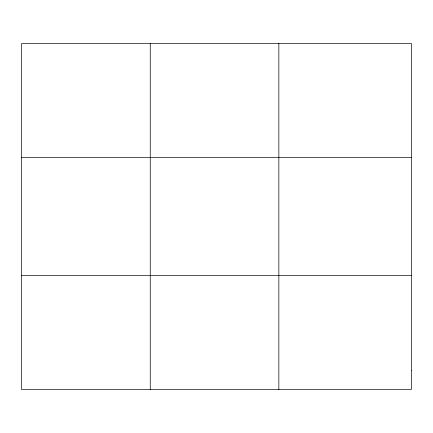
<?xml version="1.0" encoding="UTF-8"?>
<svg xmlns="http://www.w3.org/2000/svg" width="433" height="433" viewBox="0 0 433 433"><rect width="100%" height="100%" fill="white"/><g stroke="black" fill="none" stroke-linecap="round" stroke-linejoin="round"><path stroke-width="0.65" d="M150.251 43.43L150.251 389.57M278.852 43.43L278.852 389.57M21.65 157.655L411.35 157.655M21.65 275.345L411.35 275.345M411.35 370.534L411.35 389.57L21.65 389.57L21.65 43.43L411.35 43.43L411.35 370.534"/></g></svg>
